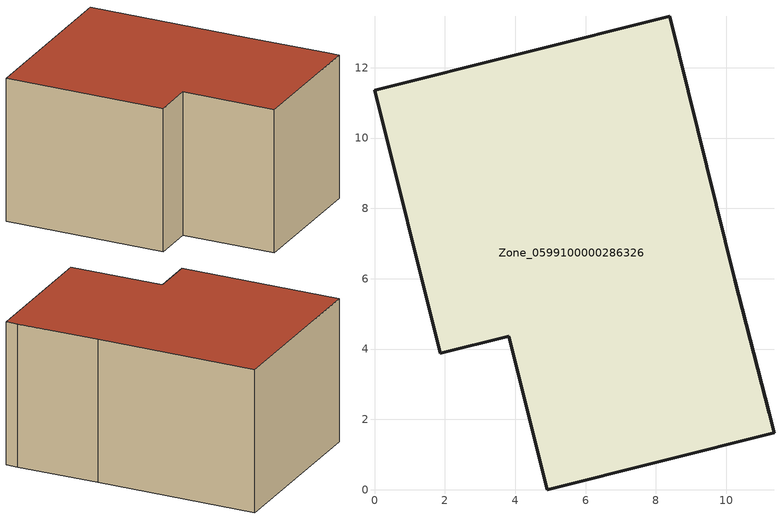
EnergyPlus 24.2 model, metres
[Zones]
Zone_0599100000286326
 floor ground (C_G): 11.23,2.17 11.36,1.61 4.91,0 3.82,4.37 1.87,3.88 0,11.36 8.39,13.46 10.24,5.97 z0
 wall outside (C_F): 8.39,13.46 0,11.36 1.87,3.88 3.82,4.37 4.91,0 11.36,1.61 11.23,2.17 10.24,5.97 8.39,13.46 z0:6.93
 roof outside (C_R): 10.24,5.97 8.39,13.46 0,11.36 1.87,3.88 3.82,4.37 4.91,0 11.36,1.61 11.23,2.17 z6.93
[BUILDING]
Pand.0599100000286326: North Axis=0; Terrain=City; Loads Convergence Tolerance Value=0.04; Temperature Convergence Tolerance Value=0.4; Solar Distribution=FullExterior; Maximum Number of Warmup Days=25; Minimum Number of Warmup Days=1
[Site:Location]
Rotterdam.The.Hague.AP_ZH_NLD Design_Conditions: Latitude=51.96; Longitude=4.45; Time Zone=1; Elevation=-4.5
[SITE:GROUNDTEMPERATURE:BUILDINGSURFACE]
18, 18, 18, 18, 18, 18, 18, 18, 18, 18, 18, 18
[MATERIAL] Thermal Absorptance=0.9; Solar Absorptance=0.7; Visible Absorptance=0.7
Name | Roughness | Thickness | Conductivity | Density | Specific Heat
G.TC.1946-1964 | MediumSmooth | 0.15 | 1 | 540 | 1210
F.TC.1946-1964 | Rough | 0.3 | 0.857143 | 1920 | 840
R.TC.1946-1964 | MediumRough | 0.2 | 0.235294 | 1500 | 1000
[CONSTRUCTION]
C_G: G.TC.1946-1964
C_F: F.TC.1946-1964
C_R: R.TC.1946-1964
[ZONE]
Zone_0599100000286326: Type=1; Multiplier=1; Ceiling Height=Autocalculate; Volume=Autocalculate; Floor Area=autocalculate; Part of Total Floor Area=Yes
[ZONEINFILTRATION:DESIGNFLOWRATE]
Infil_Zone_0599100000286326: Zone or ZoneList or Space or SpaceList=Zone_0599100000286326; Schedule=AlwaysOn; Design Flow Rate Calculation Method=Flow/Area; Flow Rate per Floor Area=0.003; Constant Term Coefficient=1; Temperature Term Coefficient=0; Velocity Term Coefficient=0; Velocity Squared Term Coefficient=0
[HVACTEMPLATE:ZONE:IDEALLOADSAIRSYSTEM]
Zone_0599100000286326: Maximum Heating Supply Air Temperature=50; Minimum Cooling Supply Air Temperature=13; Maximum Heating Supply Air Humidity Ratio=0.0156; Minimum Cooling Supply Air Humidity Ratio=0.0077; Heating Limit=NoLimit; Cooling Limit=NoLimit; Dehumidification Control Type=ConstantSensibleHeatRatio; Cooling Sensible Heat Ratio=0.7; Dehumidification Setpoint=60; Humidification Control Type=None; Humidification Setpoint=30; Outdoor Air Method=None; Outdoor Air Flow Rate per Person=0.00944; Outdoor Air Flow Rate per Zone Floor Area=0; Outdoor Air Flow Rate per Zone=0; Demand Controlled Ventilation Type=None; Outdoor Air Economizer Type=NoEconomizer; Heat Recovery Type=None; Sensible Heat Recovery Effectiveness=0.7; Latent Heat Recovery Effectiveness=0.65
[ZONECONTROL:THERMOSTAT]
ThermostatControl_Zone_0599100000286326: Zone or ZoneList=Zone_0599100000286326; Control Type Schedule=DualSetpointControlType; Control 1=Thermostat_Zone_0599100000286326; Temperature Difference Between Cutout And Setpoint=0
[THERMOSTATSETPOINT:DUALSETPOINT]
Thermostat_Zone_0599100000286326: Heating Setpoint Temperature Schedule=HeatingSetpoint_Zone_0599100000286326; Cooling Setpoint Temperature Schedule=CoolingSetpoint_Zone_0599100000286326
[SCHEDULE:COMPACT]
HeatingSetpoint_Zone_0599100000286326: Through: 12/31, For: AllDays, Until: 24:00, 21
CoolingSetpoint_Zone_0599100000286326: Through: 12/31, For: AllDays, Until: 24:00, 24
DualSetpointControlType: Through: 12/31, For: AllDays, Until: 24:00, 4
AlwaysOn: Through: 12/31, For: AllDays, Until: 24:00, 1
